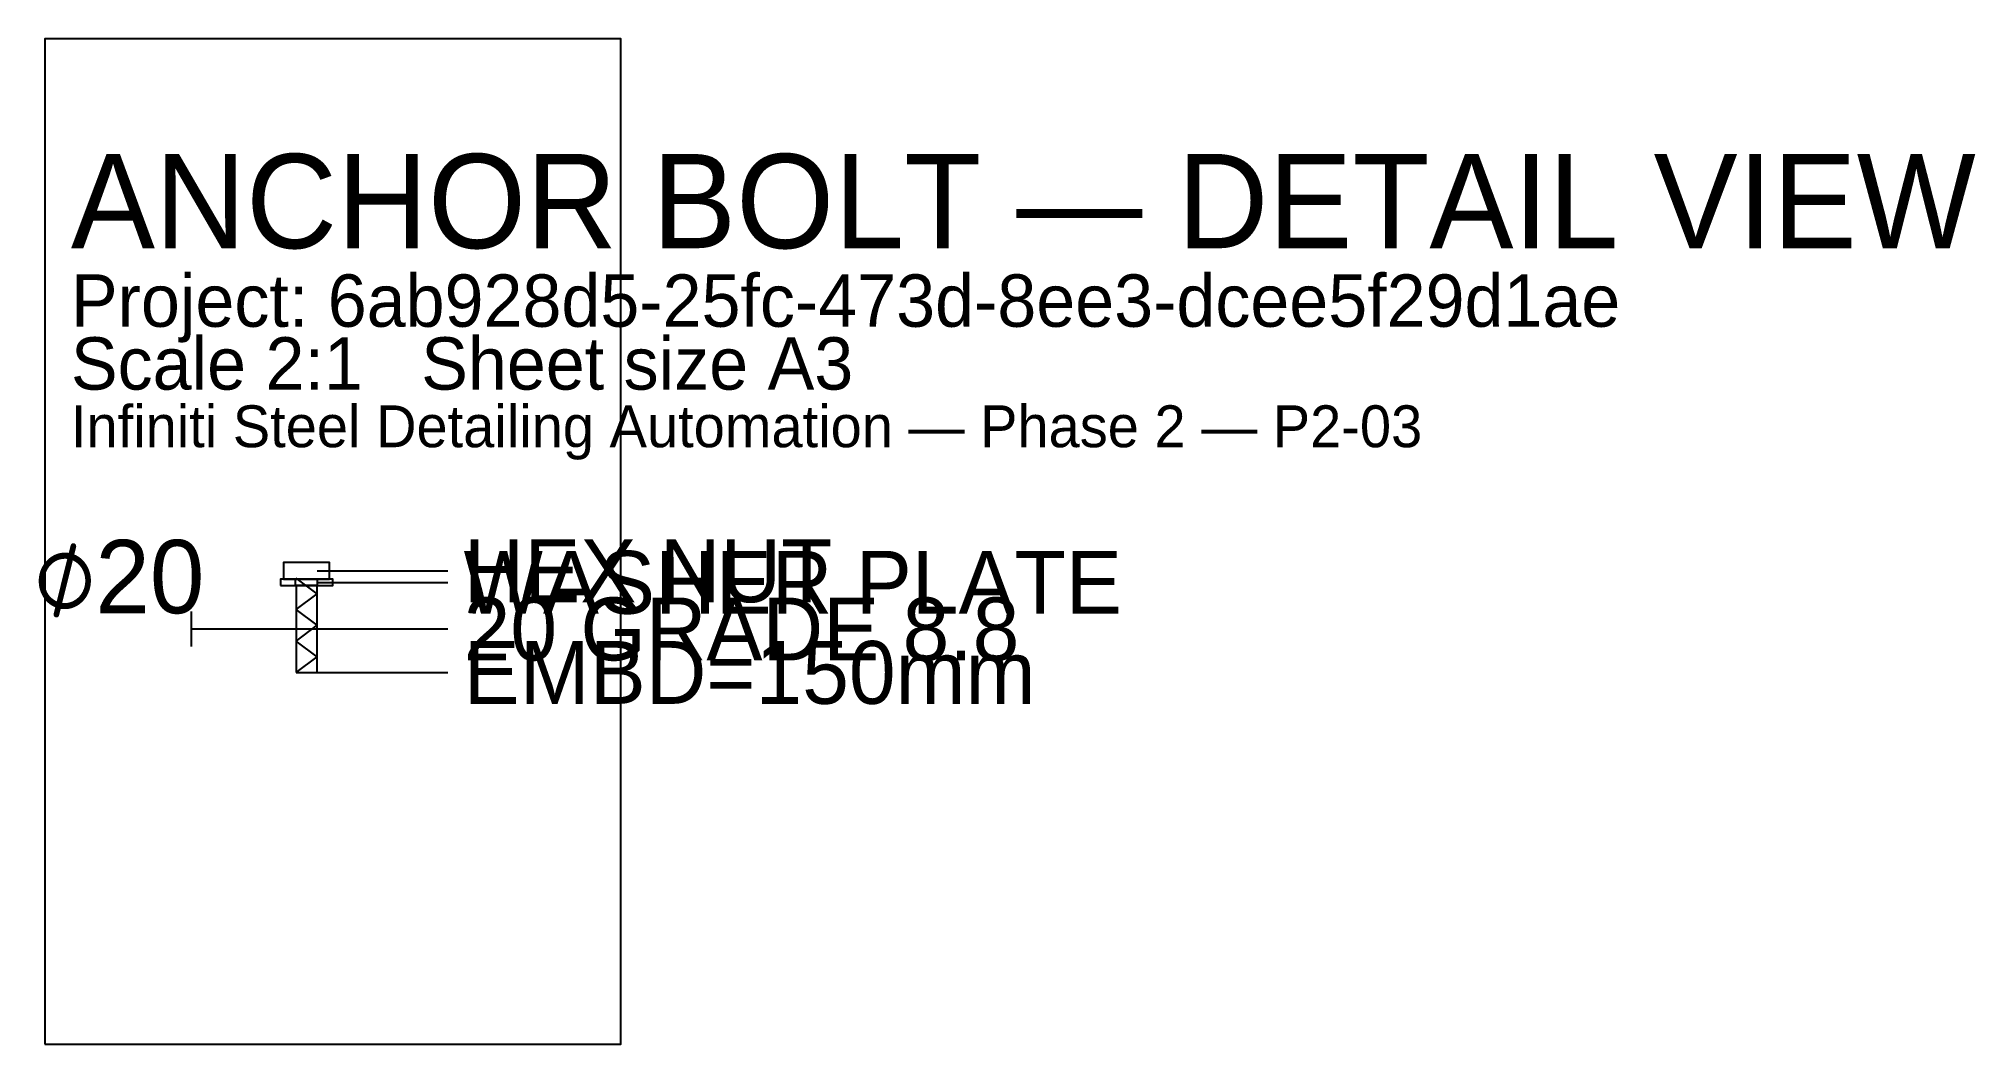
# Model space of a CAD drawing. Header units: metres. Extents: x -511 to 3187, y -710 to 1210.
import ezdxf

# ---------------------------------------------------------------- set-up
doc = ezdxf.new("R2010")
doc.units = ezdxf.units.M
for name, color, linetype in [('BOLT', 7, 'Continuous'), ('DIM', 7, 'Continuous'), ('LEADER', 7, 'Continuous'), ('NUT', 7, 'Continuous'), ('TEXT', 7, 'Continuous'), ('WASHER', 7, 'Continuous')]:
    doc.layers.add(name, color=color, linetype=linetype)

msp = doc.modelspace()

# ---------------------------------------------------------------- linework, layer by layer
msp.add_lwpolyline([(-500, -710), (600, -710), (600, 1210), (-500, 1210)], close=True)
at = {"layer": 'BOLT'}
for p, q in [((20, 150), (-20, 180)), ((-20, 120), (20, 150)), ((20, 90), (-20, 120)), ((-20, 60), (20, 90)), ((20, 30), (-20, 60)), ((-20, 0), (20, 30))]:
    msp.add_line(p, q, dxfattribs=at)
msp.add_lwpolyline([(-20, 0), (20, 0), (20, 166), (-20, 166)], close=True, dxfattribs=at)
at = {"layer": 'DIM'}
for p, q in [((-220, 49.8), (-220, 116.2)), ((-220, 83), (-20, 83)), ((-220, 83), (20, 83))]:
    msp.add_line(p, q, dxfattribs=at)
at = {"layer": 'LEADER'}
for p, q in [((20, 194), (270, 194)), ((20, 172), (270, 172)), ((20, 83), (270, 83)), ((20, 0), (270, 0))]:
    msp.add_line(p, q, dxfattribs=at)
at = {"layer": 'NUT'}
msp.add_lwpolyline([(-44, 178), (44, 178), (44, 210), (-44, 210)], close=True, dxfattribs=at)
at = {"layer": 'WASHER'}
for p, q in [((-21, 166), (-21, 178)), ((21, 166), (21, 178))]:
    msp.add_line(p, q, dxfattribs=at)
msp.add_lwpolyline([(-50, 166), (50, 166), (50, 178), (-50, 178)], close=True, dxfattribs=at)

# ---------------------------------------------------------------- texts
for s, height, p in [('ANCHOR BOLT — DETAIL VIEW', 180, (-450, 810)), ('Project: 6ab928d5-25fc-473d-8ee3-dcee5f29d1ae', 100, (-450, 660)), ('Scale 2:1   Sheet size A3', 100, (-450, 540)), ('Infiniti Steel Detailing Automation — Phase 2 — P2-03', 80, (-450, 430))]:
    msp.add_text(s, height=height).set_placement(p)
at = {"layer": 'DIM'}
msp.add_text('⌀20', height=140, dxfattribs=at).set_placement((-520, 113))
at = {"layer": 'TEXT'}
for s, p in [('WASHER PLATE', (300, 112)), ('HEX NUT', (300, 134)), ('20 GRADE 8.8', (300, 23)), ('EMBD=150mm', (300, -60))]:
    msp.add_text(s, height=120, dxfattribs=at).set_placement(p)

doc.saveas('drawing.dxf')
